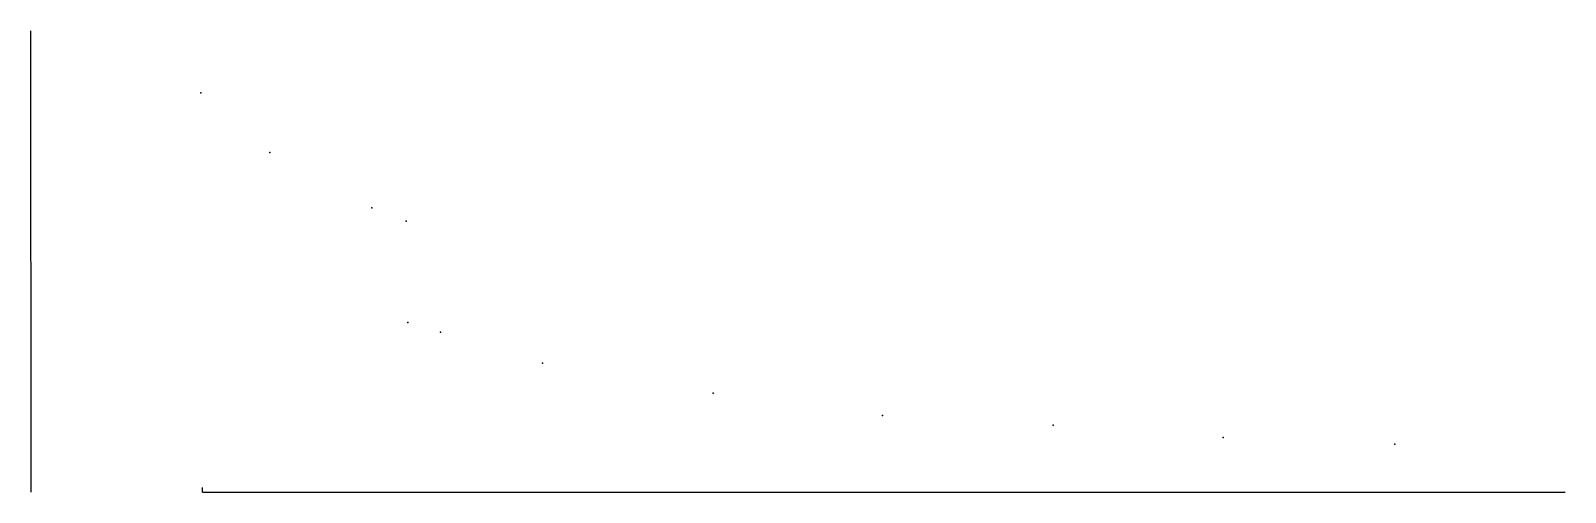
# Model space of a CAD drawing. Header units: millimetres. Extents: x -74 to 585, y 0 to 198.
import ezdxf

# ---------------------------------------------------------------- set-up
doc = ezdxf.new("R2010")
doc.units = ezdxf.units.MM
doc.layers.add('Axis', color=3, linetype='Continuous', lineweight=25, true_color=0x00ff00)

msp = doc.modelspace()

# ---------------------------------------------------------------- linework, layer by layer
at = {"layer": 'Axis'}
for p, q in [((-73.59, -0.06), (-73.75, 197.81)), ((0, 0), (0, 2)), ((0, 0), (584.56, 0))]:
    msp.add_line(p, q, dxfattribs=at)
for p in [(-0.75, 171.13), (28.77, 145.64), (72.55, 121.88), (87.38, 116.12), (88.04, 72.74), (102.01, 68.56), (145.78, 55.32), (218.95, 42.37), (291.66, 32.83), (364.81, 28.64), (437.78, 23.42), (511.42, 20.56)]:
    msp.add_point(p, dxfattribs=at)

doc.saveas('drawing.dxf')
